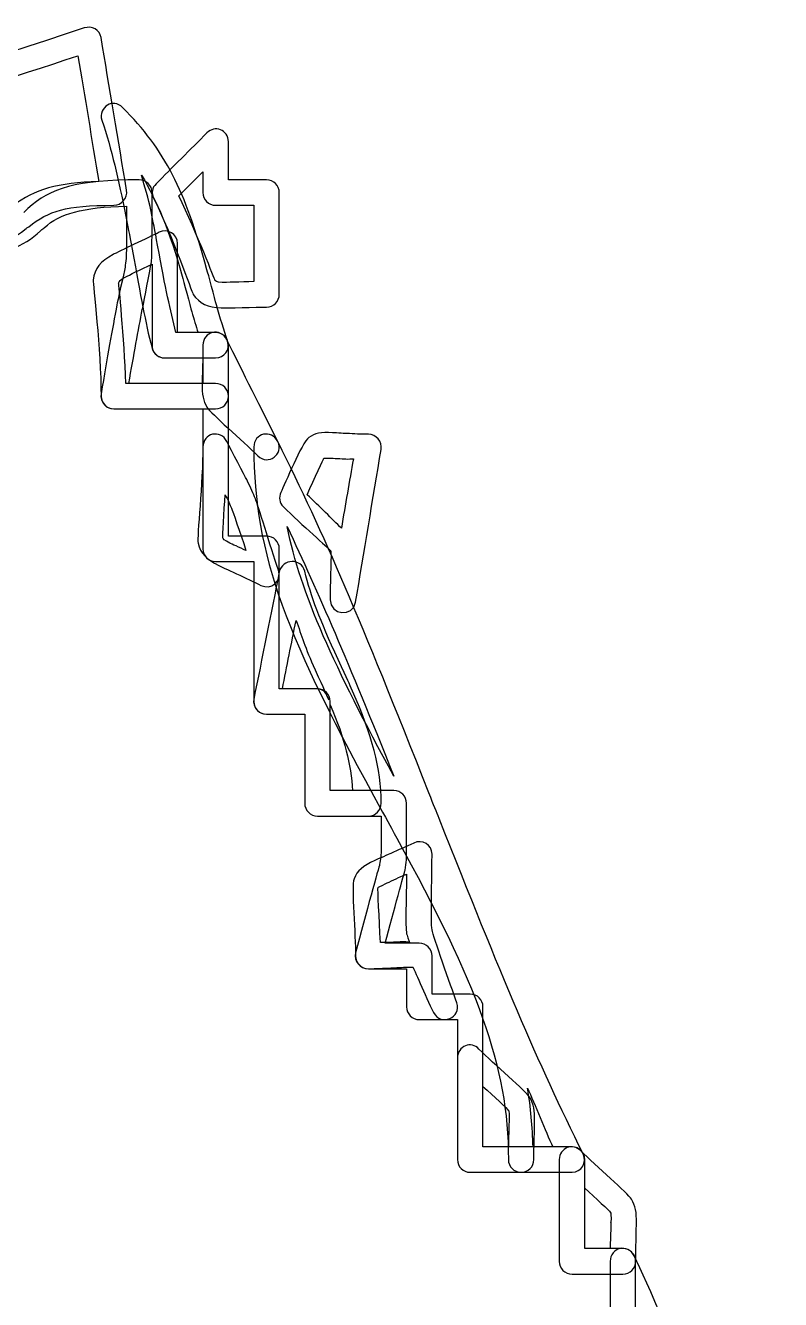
# Model space of a CAD drawing. Extents: x 25 to 279, y 7 to 272.
# Drawn here: x 267.24 to 275.08, y 159.68 to 172.92 of the extents above; entities that cross this region are included whole.
import ezdxf

# ---------------------------------------------------------------- set-up
doc = ezdxf.new("R2010")
doc.units = 0
doc.layers.get('0').update_dxf_attribs({"linetype": 'CONTINUOUS'})

msp = doc.modelspace()

# ---------------------------------------------------------------- linework, layer by layer
at = {"color": 7}
for points in [[(267.848292, 172.897006)], [(267.782146, 172.607552)], [(268.089062, 172.095054)], [(269.263813, 171.838673)], [(268.419792, 171.317708)], [(268.443604, 171.36745)], [(269.08125, 171.400258)], [(268.2875, 171.044923)], [(268.626167, 170.772137)], [(268.552083, 170.441408)], [(269.181792, 169.730208)], [(269.181792, 168.671875)], [(269.710958, 168.671875)], [(270.427979, 168.688279)], [(270.338021, 168.423696)], [(269.314083, 168.04349)], [(269.957021, 167.71276)], [(270.007292, 167.348958)], [(270.049625, 166.737242)], [(270.404167, 165.860677)], [(271.272, 164.422137)], [(271.197917, 164.09961)], [(271.809104, 162.313673)], [(271.991667, 161.891927)], [(272.454687, 161.875258)], [(272.867437, 161.25534)], [(273.05, 160.833594)], [(273.415125, 160.205208)]]:
    msp.add_lwpolyline(points, close=True, dxfattribs=at)
for points in [[(267.848292, 172.897006), (265.713104, 172.184748), (264.127721, 171.708233), (262.565885, 171.317708)], [(268.022917, 172.797787), (268.009688, 172.877956), (267.927667, 172.922671), (267.848292, 172.897006)], [(268.2875, 171.210287), (268.205479, 171.706381), (268.104938, 172.301694), (268.022917, 172.797787)], [(264.2362, 171.53255), (265.326813, 171.841054), (266.369271, 172.137917), (267.782146, 172.607552)], [(267.782146, 172.607552), (267.853583, 172.186335), (267.927667, 171.722521), (267.999104, 171.301304)], [(268.089063, 172.095054), (268.041438, 172.065156), (268.009688, 172.004037), (268.030854, 171.937892)], [(268.245167, 172.070183), (268.197542, 172.119396), (268.136687, 172.124687), (268.089062, 172.095054)], [(269.123583, 170.383465), (268.89075, 171.213992), (268.694958, 171.621185), (268.245167, 172.070183)], [(268.030854, 171.937892), (268.134042, 171.632827), (268.202833, 171.329085), (268.279562, 170.937237)], [(269.263813, 171.838673), (269.216188, 171.857723), (269.163271, 171.84714), (269.123583, 171.8056)], [(269.345833, 171.714583), (269.345833, 171.773585), (269.308792, 171.819623), (269.263813, 171.838673)], [(269.123583, 171.8056), (268.956896, 171.640235), (268.758458, 171.441798), (268.594417, 171.276433)], [(269.345833, 171.317708), (269.345833, 171.451058), (269.345833, 171.590494), (269.345833, 171.714583)], [(267.999104, 171.301304), (267.570479, 171.2849), (267.335, 171.223252), (267.104813, 171.044923)], [(268.419792, 171.317708), (267.771563, 171.317708), (267.49375, 171.231719), (267.260917, 171.020052)], [(268.552083, 171.185417), (268.552083, 171.258442), (268.493875, 171.317708), (268.419792, 171.317708)], [(268.443604, 171.36745), (268.602354, 171.096781), (268.734646, 170.788542), (268.866938, 170.317319)], [(268.544146, 170.986979), (268.515042, 171.135146), (268.475354, 171.238862), (268.443604, 171.36745)], [(268.832542, 171.152344), (268.914562, 171.232777), (268.996583, 171.315327), (269.08125, 171.400258)], [(269.08125, 171.400258), (269.08125, 171.326704), (269.08125, 171.252621), (269.08125, 171.185417)], [(269.742708, 171.317708), (269.618354, 171.317708), (269.478125, 171.317708), (269.345833, 171.317708)], [(269.875, 171.185417), (269.875, 171.258442), (269.816792, 171.317708), (269.742708, 171.317708)], [(268.155208, 171.053125), (268.237229, 171.053125), (268.300729, 171.12959), (268.2875, 171.210287)], [(268.528271, 170.366796), (268.554729, 170.525017), (268.552083, 170.377379), (268.552083, 171.185417)], [(268.594417, 171.276433), (268.552083, 171.236217), (268.544146, 171.178538), (268.567958, 171.127473)], [(269.205604, 170.275779), (269.20825, 170.270488), (269.01775, 170.758379), (268.832542, 171.152344)], [(269.08125, 171.185417), (269.08125, 171.112392), (269.139458, 171.053125), (269.213542, 171.053125)], [(269.875, 170.127083), (269.875, 170.457812), (269.875, 170.854688), (269.875, 171.185417)], [(267.260917, 171.020052), (267.250333, 171.009469), (267.242396, 170.998092), (267.221229, 170.978777)], [(267.2715, 170.829817), (267.483167, 170.99624), (267.647208, 171.053125), (268.155208, 171.053125)], [(267.435542, 170.821615), (267.594292, 170.967135), (267.824479, 171.032223), (268.2875, 171.044923)], [(268.2875, 171.044923), (268.2875, 170.647519), (268.290146, 170.519196), (268.271625, 170.408071)], [(268.567958, 171.127473), (268.761104, 170.74171), (268.964833, 170.152748), (268.980708, 170.127083)], [(269.213542, 171.053125), (269.337896, 171.053125), (269.478125, 171.053125), (269.610417, 171.053125)], [(269.610417, 171.053125), (269.610417, 170.794098), (269.610417, 170.518402), (269.610417, 170.259375)], [(268.279562, 170.937237), (268.298083, 170.839606), (268.316604, 170.753881), (268.345708, 170.598306)], [(268.610292, 170.639846), (268.581187, 170.796215), (268.562667, 170.888025), (268.544146, 170.986979)], [(266.038542, 170.523958), (266.707938, 170.523958), (266.972521, 170.601481), (267.245042, 170.813412)], [(266.657667, 170.53216), (267.020146, 170.544067), (267.208, 170.614446), (267.393208, 170.788542)], [(267.245042, 170.813412), (267.255625, 170.822144), (267.258271, 170.82135), (267.2715, 170.829817)], [(267.393208, 170.788542), (267.414375, 170.808121), (267.424958, 170.812354), (267.435542, 170.821615)], [(268.626167, 170.772137), (268.522979, 170.720015), (268.200187, 170.570525), (268.147271, 170.540363)], [(268.816667, 170.65625), (268.816667, 170.754675), (268.713479, 170.816058), (268.626167, 170.772137)], [(268.800792, 169.730208), (268.739937, 169.978917), (268.694958, 170.166506), (268.610292, 170.639846)], [(268.816667, 169.730208), (268.816667, 170.032362), (268.816667, 170.366796), (268.816667, 170.65625)], [(268.147271, 170.540363), (268.017625, 170.46866), (267.954125, 170.397752), (267.940896, 170.275779)], [(268.345708, 170.598306), (268.440958, 170.068346), (268.478, 169.861706), (268.552083, 169.564844)], [(268.271625, 170.408071), (268.261042, 170.352508), (268.189604, 170.032098), (268.186958, 170.019662)], [(268.279562, 170.309117), (268.306021, 170.323404), (268.435667, 170.38611), (268.552083, 170.441408)], [(268.451542, 169.969921), (268.454187, 169.977329), (268.517688, 170.306471), (268.528271, 170.366796)], [(268.552083, 170.441408), (268.552083, 170.160685), (268.552083, 169.861442), (268.552083, 169.597917)], [(269.221479, 170.019662), (269.205604, 170.07496), (269.134167, 170.344571), (269.123583, 170.383465)], [(267.940896, 170.275779), (267.935604, 170.244294), (268.022917, 169.552673), (268.022917, 169.06875)], [(268.205479, 170.242971), (268.208125, 170.266783), (268.218708, 170.274985), (268.279562, 170.309117)], [(268.279562, 169.201042), (268.263688, 169.677821), (268.205479, 170.247998), (268.205479, 170.242971)], [(268.866938, 170.317319), (268.877521, 170.27869), (268.948958, 170.001142), (268.964833, 169.94505)], [(269.279688, 170.251173), (269.221479, 170.253819), (269.213542, 170.262285), (269.205604, 170.275779)], [(269.610417, 170.259375), (269.478125, 170.257258), (269.311438, 170.249585), (269.279688, 170.251173)], [(268.980708, 170.127083), (269.044208, 170.030775), (269.134167, 169.99241), (269.27175, 169.98659)], [(269.742708, 169.994792), (269.816792, 169.994792), (269.875, 170.054058), (269.875, 170.127083)], [(268.186958, 170.019662), (268.139333, 169.764604), (268.086417, 169.476737), (268.022917, 169.093621)], [(268.311312, 169.201042), (268.361583, 169.492613), (268.411854, 169.760106), (268.451542, 169.969921)], [(269.337896, 169.639192), (269.298208, 169.75746), (269.261167, 169.879169), (269.221479, 170.019662)], [(269.27175, 169.98659), (269.327313, 169.983944), (269.639521, 169.994792), (269.742708, 169.994792)], [(268.964833, 169.94505), (268.988646, 169.86594), (269.009813, 169.800588), (269.030979, 169.730208)], [(269.030979, 169.730208), (268.951604, 169.730208), (268.877521, 169.730208), (268.800792, 169.730208)], [(269.213542, 169.730208), (269.089187, 169.730208), (268.948958, 169.730208), (268.816667, 169.730208)], [(269.181792, 169.730208), (269.126229, 169.717244), (269.08125, 169.667767), (269.08125, 169.597917)], [(269.329958, 169.65586), (269.298208, 169.718302), (269.234708, 169.743173), (269.181792, 169.730208)], [(269.345833, 169.597917), (269.345833, 169.670942), (269.287625, 169.730208), (269.213542, 169.730208)], [(268.552083, 169.597917), (268.552083, 169.524892), (268.610292, 169.465625), (268.684375, 169.465625)], [(268.552083, 169.564844), (268.567958, 169.505842), (268.623521, 169.465625), (268.684375, 169.465625)], [(269.08125, 169.597917), (269.08125, 169.514308), (269.073312, 169.231469), (269.073312, 169.201042)], [(269.213542, 169.465625), (269.3035, 169.465625), (269.367, 169.553467), (269.337896, 169.639192)], [(269.859125, 168.597527), (269.692438, 168.928256), (269.494, 169.325131), (269.329958, 169.65586)], [(269.345833, 169.06875), (269.345833, 169.234115), (269.345833, 169.432552), (269.345833, 169.597917)], [(268.684375, 169.465625), (268.851063, 169.465625), (269.046854, 169.465625), (269.213542, 169.465625)], [(268.684375, 169.465625), (268.808729, 169.465625), (268.948958, 169.465625), (269.08125, 169.465625)], [(269.08125, 169.465625), (269.08125, 169.376725), (269.08125, 169.289942), (269.08125, 169.201042)], [(269.08125, 169.201042), (268.819313, 169.201042), (268.5415, 169.201042), (268.279562, 169.201042)], [(269.213542, 169.201042), (268.933083, 169.201042), (268.607646, 169.201042), (268.311312, 169.201042)], [(269.073312, 169.201042), (269.070667, 169.087271), (269.083896, 169.019802), (269.123583, 168.952862)], [(269.345833, 169.06875), (269.345833, 169.141775), (269.287625, 169.201042), (269.213542, 169.201042)], [(268.022917, 169.093621), (268.009688, 169.012923), (268.073188, 168.936458), (268.155208, 168.936458)], [(268.022917, 169.06875), (268.022917, 168.995725), (268.081125, 168.936458), (268.155208, 168.936458)], [(269.213542, 168.936458), (269.287625, 168.936458), (269.345833, 168.995725), (269.345833, 169.06875)], [(269.345833, 167.613542), (269.345833, 168.082119), (269.345833, 168.613931), (269.345833, 169.06875)], [(268.155208, 168.936458), (268.485937, 168.936458), (268.882812, 168.936458), (269.213542, 168.936458)], [(268.155208, 168.936458), (268.443604, 168.936458), (268.779625, 168.936458), (269.08125, 168.936458)], [(269.08125, 168.936458), (269.08125, 168.467881), (269.08125, 167.936069), (269.08125, 167.48125)], [(269.123583, 168.952862), (269.160625, 168.890156), (269.496646, 168.603612), (269.65275, 168.448567)], [(269.181792, 168.671875), (269.126229, 168.65891), (269.08125, 168.609433), (269.08125, 168.539583)], [(269.329958, 168.597527), (269.298208, 168.659969), (269.234708, 168.68484), (269.181792, 168.671875)], [(269.710958, 168.671875), (269.655396, 168.65891), (269.610417, 168.609433), (269.610417, 168.539583)], [(269.859125, 168.597527), (269.827375, 168.659969), (269.763875, 168.68484), (269.710958, 168.671875)], [(270.181917, 168.638802), (270.107833, 168.585885), (269.933208, 168.149058), (269.890875, 168.06836)], [(270.427979, 168.688279), (270.306271, 168.694365), (270.242771, 168.684046), (270.181917, 168.638802)], [(270.578792, 168.680077), (270.539104, 168.681929), (270.441208, 168.68775), (270.427979, 168.688279)], [(270.801042, 168.671875), (270.721667, 168.671875), (270.650229, 168.676637), (270.578792, 168.680077)], [(270.933333, 168.514713), (270.946562, 168.59541), (270.883062, 168.671875), (270.801042, 168.671875)], [(269.08125, 168.539583), (269.08125, 168.179221), (269.01775, 167.603223), (269.030979, 167.539194)], [(269.536333, 168.200652), (269.520458, 168.229756), (269.372292, 168.512596), (269.329958, 168.597527)], [(269.610417, 168.539583), (269.610417, 167.406373), (269.951729, 166.552298), (270.949208, 164.7444)], [(269.65275, 168.448567), (269.758583, 168.342469), (269.925271, 168.463119), (269.859125, 168.597527)], [(271.43075, 164.942837), (270.708437, 166.771108), (270.353896, 167.606133), (269.859125, 168.597527)], [(270.66875, 166.927212), (270.750771, 167.423306), (270.851313, 168.018619), (270.933333, 168.514713)], [(270.163396, 168.04349), (270.240125, 168.209913), (270.335375, 168.422638), (270.338021, 168.423696)], [(270.338021, 168.423696), (270.335375, 168.421315), (270.35125, 168.426871), (270.412104, 168.423696)], [(270.412104, 168.423696), (270.422687, 168.423431), (270.528521, 168.417346), (270.568208, 168.415494)], [(270.644937, 168.415494), (270.60525, 168.182925), (270.560271, 167.943477), (270.520583, 167.696092)], [(270.568208, 168.415494), (270.594667, 168.414435), (270.618479, 168.416288), (270.644937, 168.415494)], [(269.626292, 168.002215), (269.605125, 168.0591), (269.583958, 168.10646), (269.536333, 168.200652)], [(269.287625, 167.597138), (269.287625, 167.603487), (269.298208, 167.873627), (269.314083, 168.04349)], [(269.314083, 168.04349), (269.340542, 167.989515), (269.364354, 167.939508), (269.377583, 167.902996)], [(269.867062, 167.257942), (269.782396, 167.509296), (269.650104, 167.9448), (269.626292, 168.002215)], [(269.890875, 168.06836), (269.867063, 168.017296), (269.875, 167.959617), (269.917333, 167.9194)], [(270.520583, 167.696092), (270.425333, 167.791077), (270.295687, 167.919665), (270.163396, 168.04349)], [(269.377583, 167.902996), (269.390812, 167.873627), (269.467542, 167.648996), (269.528396, 167.464846)], [(269.917333, 167.9194), (270.102542, 167.734456), (270.393583, 167.483631), (270.404167, 167.464846)], [(269.957021, 167.71276), (270.282458, 167.020875), (270.589375, 166.314702), (271.065625, 165.116404)], [(271.065625, 165.116404), (270.454438, 166.243), (270.091958, 167.019288), (269.957021, 167.71276)], [(269.361708, 167.539194), (269.300854, 167.570679), (269.290271, 167.586025), (269.287625, 167.597138)], [(269.742708, 167.613542), (269.618354, 167.613542), (269.478125, 167.613542), (269.345833, 167.613542)], [(269.875, 167.48125), (269.875, 167.554275), (269.816792, 167.613542), (269.742708, 167.613542)], [(269.030979, 167.539194), (269.054792, 167.43389), (269.120938, 167.371713), (269.245292, 167.307683)], [(269.08125, 167.48125), (269.08125, 167.408225), (269.139458, 167.348958), (269.213542, 167.348958)], [(269.528396, 167.464846), (269.467542, 167.492627), (269.372292, 167.534696), (269.361708, 167.539194)], [(269.875, 166.026042), (269.875, 166.494619), (269.875, 167.026431), (269.875, 167.48125)], [(270.404167, 167.464846), (270.412104, 167.451087), (270.41475, 167.425952), (270.412104, 167.35716)], [(269.213542, 167.348958), (269.337896, 167.348958), (269.478125, 167.348958), (269.610417, 167.348958)], [(269.245292, 167.307683), (269.277042, 167.292338), (269.5575, 167.164015), (269.6845, 167.100779)], [(269.610417, 167.348958), (269.610417, 166.880381), (269.610417, 166.348569), (269.610417, 165.89375)], [(270.007292, 167.348958), (269.951729, 167.347635), (269.888229, 167.310594), (269.875, 167.241537)], [(270.139583, 167.24974), (270.123708, 167.318267), (270.062854, 167.350281), (270.007292, 167.348958)], [(270.412104, 167.35716), (270.412104, 167.400552), (270.404167, 167.090725), (270.404167, 166.952083)], [(269.875, 167.241537), (269.792979, 166.827994), (269.692437, 166.3319), (269.610417, 165.918621)], [(269.6845, 167.100779), (269.790333, 167.048127), (269.904104, 167.146288), (269.867062, 167.257942)], [(270.486187, 166.3319), (270.293042, 166.750735), (270.205729, 166.980923), (270.139583, 167.24974)], [(270.404167, 166.952083), (270.404167, 166.789629), (270.642292, 166.76714), (270.66875, 166.927212)], [(269.90675, 166.026042), (269.954375, 166.257552), (269.999354, 166.494883), (270.049625, 166.737242)], [(270.049625, 166.737242), (270.107833, 166.579815), (270.139583, 166.45599), (270.248063, 166.224479)], [(270.637, 166.001171), (270.597312, 166.089806), (270.592021, 166.100654), (270.486187, 166.3319)], [(270.248063, 166.224479), (270.345958, 166.006992), (270.353896, 165.985825), (270.388292, 165.910154)], [(270.271875, 166.026042), (270.147521, 166.026042), (270.007292, 166.026042), (269.875, 166.026042)], [(270.271875, 166.026042), (270.158104, 166.026042), (270.031104, 166.026042), (269.90675, 166.026042)], [(270.388292, 165.910154), (270.375063, 165.970479), (270.335375, 166.026042), (270.271875, 166.026042)], [(270.404167, 165.89375), (270.404167, 165.966775), (270.345958, 166.026042), (270.271875, 166.026042)], [(270.933333, 164.835417), (270.933333, 165.203452), (270.838083, 165.540002), (270.637, 166.001171)], [(269.610417, 165.918621), (269.594542, 165.8366), (269.658042, 165.761458), (269.742708, 165.761458)], [(269.610417, 165.89375), (269.610417, 165.820725), (269.668625, 165.761458), (269.742708, 165.761458)], [(270.404167, 164.967708), (270.404167, 165.269863), (270.404167, 165.604296), (270.404167, 165.89375)], [(270.404167, 165.860677), (270.557625, 165.50349), (270.618479, 165.239435), (270.637, 164.967708)], [(270.404167, 164.967708), (270.404167, 165.259015), (270.404167, 165.578367), (270.404167, 165.860677)], [(269.742708, 165.761458), (269.867063, 165.761458), (270.007292, 165.761458), (270.139583, 165.761458)], [(269.742708, 165.761458), (269.867063, 165.761458), (270.007292, 165.761458), (270.139583, 165.761458)], [(270.139583, 165.761458), (270.139583, 165.459304), (270.139583, 165.124871), (270.139583, 164.835417)], [(270.139583, 165.761458), (270.139583, 165.459304), (270.139583, 165.124871), (270.139583, 164.835417)], [(270.637, 164.967708), (270.557625, 164.967708), (270.480896, 164.967708), (270.404167, 164.967708)], [(271.065625, 164.967708), (270.85925, 164.967708), (270.621125, 164.967708), (270.404167, 164.967708)], [(271.197917, 164.835417), (271.197917, 164.908442), (271.139708, 164.967708), (271.065625, 164.967708)], [(271.536583, 164.678254), (271.510125, 164.748104), (271.481021, 164.810281), (271.43075, 164.942837)], [(270.139583, 164.835417), (270.139583, 164.762392), (270.197792, 164.703125), (270.271875, 164.703125)], [(270.139583, 164.835417), (270.139583, 164.762392), (270.197792, 164.703125), (270.271875, 164.703125)], [(270.801042, 164.703125), (270.875125, 164.703125), (270.933333, 164.762392), (270.933333, 164.835417)], [(271.197917, 164.380598), (271.197917, 164.426106), (271.197917, 164.718206), (271.197917, 164.835417)], [(270.271875, 164.703125), (270.438562, 164.703125), (270.634354, 164.703125), (270.801042, 164.703125)], [(270.271875, 164.703125), (270.47825, 164.703125), (270.716375, 164.703125), (270.933333, 164.703125)], [(270.933333, 164.703125), (270.933333, 164.573479), (270.933333, 164.411025), (270.933333, 164.380598)], [(270.949208, 164.7444), (271.036521, 164.586444), (271.057687, 164.545169), (271.097375, 164.471615)], [(273.034125, 161.189194), (272.555229, 162.147779), (272.187458, 163.030958), (271.536583, 164.678254)], [(271.272, 164.422137), (271.189979, 164.380862), (271.11325, 164.3507), (271.033875, 164.314452)], [(271.097375, 164.471615), (271.928167, 162.959256), (272.25625, 162.113912), (272.25625, 161.13125)], [(271.4625, 164.30625), (271.4625, 164.404675), (271.359312, 164.466058), (271.272, 164.422137)], [(271.033875, 164.314452), (271.020646, 164.309425), (270.896292, 164.253333), (270.867188, 164.240104)], [(270.933333, 164.380598), (270.933333, 164.291169), (270.928042, 164.252804), (270.917458, 164.198829)], [(271.182042, 164.140885), (271.197917, 164.214704), (271.197917, 164.275029), (271.197917, 164.380598)], [(271.4625, 163.520702), (271.449271, 163.591081), (271.4625, 164.192479), (271.4625, 164.30625)], [(270.867188, 164.240104), (270.745479, 164.183483), (270.684625, 164.135065), (270.652875, 164.049869)], [(270.917458, 164.198829), (270.912167, 164.180044), (270.769292, 163.678129), (270.66875, 163.28099)], [(270.975667, 163.380208), (271.062979, 163.718875), (271.17675, 164.116279), (271.182042, 164.140885)], [(270.652875, 164.049869), (270.621125, 163.968906), (270.66875, 163.459583), (270.66875, 163.247917)], [(270.901583, 163.959117), (270.901583, 163.960969), (270.920104, 163.970494), (270.983604, 164.000392)], [(270.983604, 164.000392), (271.010062, 164.012298), (271.126479, 164.068654), (271.139708, 164.07474)], [(271.139708, 164.07474), (271.158229, 164.083471), (271.179396, 164.090879), (271.197917, 164.09961)], [(271.197917, 164.09961), (271.195271, 163.880271), (271.184687, 163.55404), (271.197917, 163.479427)], [(270.925396, 163.38841), (270.914812, 163.638706), (270.896292, 163.948533), (270.901583, 163.959117)], [(271.197917, 163.479427), (271.200562, 163.468844), (271.224375, 163.410106), (271.229667, 163.38841)], [(271.719146, 162.760025), (271.658292, 162.938619), (271.473083, 163.454027), (271.4625, 163.520702)], [(271.023292, 163.38841), (270.991542, 163.386823), (270.957146, 163.389469), (270.925396, 163.38841)], [(271.330208, 163.380208), (271.219083, 163.380208), (271.094729, 163.380208), (270.975667, 163.380208)], [(271.174104, 163.396613), (271.160875, 163.396083), (271.062979, 163.390263), (271.023292, 163.38841)], [(271.229667, 163.38841), (271.2085, 163.388675), (271.200562, 163.3982), (271.174104, 163.396613)], [(271.4625, 163.247917), (271.4625, 163.320942), (271.404292, 163.380208), (271.330208, 163.380208)], [(270.66875, 163.28099), (270.647583, 163.197381), (270.713729, 163.115625), (270.801042, 163.115625)], [(270.66875, 163.247917), (270.66875, 163.174892), (270.726958, 163.115625), (270.801042, 163.115625)], [(271.4625, 162.851042), (271.4625, 162.984392), (271.4625, 163.123827), (271.4625, 163.247917)], [(270.801042, 163.115625), (270.883062, 163.115625), (270.957146, 163.120123), (271.033875, 163.123827)], [(270.801042, 163.115625), (270.925396, 163.115625), (271.065625, 163.115625), (271.197917, 163.115625)], [(271.033875, 163.123827), (271.073562, 163.125679), (271.179396, 163.131765), (271.189979, 163.132029)], [(271.189979, 163.132029), (271.250833, 163.135204), (271.266708, 163.129648), (271.264062, 163.132029)], [(271.197917, 163.115625), (271.197917, 162.982275), (271.197917, 162.84284), (271.197917, 162.71875)], [(271.264062, 163.132029), (271.266708, 163.130706), (271.391062, 162.834373), (271.478375, 162.660806)], [(271.859375, 162.851042), (271.735021, 162.851042), (271.594792, 162.851042), (271.4625, 162.851042)], [(271.991667, 162.71875), (271.991667, 162.791775), (271.933458, 162.851042), (271.859375, 162.851042)], [(271.197917, 162.71875), (271.197917, 162.645725), (271.256125, 162.586458), (271.330208, 162.586458)], [(271.478375, 162.660806), (271.552458, 162.513962), (271.772062, 162.604185), (271.719146, 162.760025)], [(271.991667, 161.263542), (271.991667, 161.732119), (271.991667, 162.263931), (271.991667, 162.71875)], [(271.330208, 162.586458), (271.454563, 162.586458), (271.594792, 162.586458), (271.727083, 162.586458)], [(271.727083, 162.586458), (271.727083, 162.117881), (271.727083, 161.586069), (271.727083, 161.13125)], [(271.809104, 162.313673), (271.764125, 162.294623), (271.727083, 162.248585), (271.727083, 162.189583)], [(271.949333, 162.2806), (271.909646, 162.32214), (271.856729, 162.332723), (271.809104, 162.313673)], [(272.4785, 161.776304), (272.441458, 161.83901), (272.105437, 162.125554), (271.949333, 162.2806)], [(271.727083, 162.189583), (271.727083, 161.858854), (271.727083, 161.461979), (271.727083, 161.13125)], [(271.991667, 161.891927), (272.102792, 161.791915), (272.250958, 161.654067), (272.25625, 161.644012)], [(271.991667, 161.263542), (271.991667, 161.468594), (271.991667, 161.679731), (271.991667, 161.891927)], [(272.454687, 161.875258), (272.534063, 161.705131), (272.63725, 161.431287), (272.719271, 161.263542)], [(272.512896, 161.263542), (272.507604, 161.470446), (272.489083, 161.671794), (272.454687, 161.875258)], [(272.528771, 161.528125), (272.531417, 161.641896), (272.518188, 161.709365), (272.4785, 161.776304)], [(272.25625, 161.644012), (272.264187, 161.630254), (272.266833, 161.605119), (272.264187, 161.536327)], [(272.264187, 161.536327), (272.264187, 161.565696), (272.258896, 161.394246), (272.25625, 161.263542)], [(272.520833, 161.13125), (272.520833, 161.214858), (272.528771, 161.497698), (272.528771, 161.528125)], [(272.25625, 161.263542), (272.166292, 161.263542), (272.081625, 161.263542), (271.991667, 161.263542)], [(272.917708, 161.263542), (272.629313, 161.263542), (272.293292, 161.263542), (271.991667, 161.263542)], [(272.719271, 161.263542), (272.647833, 161.263542), (272.581687, 161.263542), (272.512896, 161.263542)], [(272.867437, 161.25534), (272.822458, 161.23629), (272.785417, 161.190252), (272.785417, 161.13125)], [(273.007667, 161.222267), (272.967979, 161.263806), (272.915063, 161.27439), (272.867437, 161.25534)], [(273.05, 161.13125), (273.05, 161.204275), (272.991792, 161.263542), (272.917708, 161.263542)], [(273.536833, 160.717971), (273.499792, 160.780677), (273.163771, 161.067221), (273.007667, 161.222267)], [(271.727083, 161.13125), (271.727083, 161.058225), (271.785292, 160.998958), (271.859375, 160.998958)], [(271.727083, 161.13125), (271.727083, 161.058225), (271.785292, 160.998958), (271.859375, 160.998958)], [(272.25625, 161.13125), (272.25625, 161.058225), (272.314458, 160.998958), (272.388542, 160.998958)], [(272.388542, 160.998958), (272.462625, 160.998958), (272.520833, 161.058225), (272.520833, 161.13125)], [(272.785417, 161.13125), (272.785417, 160.800521), (272.785417, 160.403646), (272.785417, 160.072917)], [(272.917708, 160.998958), (273.015604, 160.998958), (273.076458, 161.101088), (273.034125, 161.189194)], [(273.05, 160.205208), (273.05, 160.507363), (273.05, 160.841796), (273.05, 161.13125)], [(271.859375, 160.998958), (272.026063, 160.998958), (272.221854, 160.998958), (272.388542, 160.998958)], [(271.859375, 160.998958), (272.147771, 160.998958), (272.483792, 160.998958), (272.785417, 160.998958)], [(272.388542, 160.998958), (272.555229, 160.998958), (272.751021, 160.998958), (272.917708, 160.998958)], [(272.785417, 160.998958), (272.785417, 160.696804), (272.785417, 160.362371), (272.785417, 160.072917)], [(273.05, 160.833594), (273.161125, 160.733581), (273.309292, 160.595733), (273.314583, 160.585679)], [(273.05, 160.205208), (273.05, 160.41026), (273.05, 160.621398), (273.05, 160.833594)], [(273.587104, 160.469792), (273.58975, 160.583562), (273.576521, 160.651031), (273.536833, 160.717971)], [(273.314583, 160.585679), (273.322521, 160.571921), (273.325167, 160.546785), (273.322521, 160.477994)], [(273.322521, 160.477994), (273.322521, 160.507362), (273.317229, 160.335913), (273.314583, 160.205208)], [(273.579167, 160.072917), (273.579167, 160.156525), (273.587104, 160.439365), (273.587104, 160.469792)], [(273.446875, 160.205208), (273.322521, 160.205208), (273.182292, 160.205208), (273.05, 160.205208)], [(273.314583, 160.205208), (273.224625, 160.205208), (273.139958, 160.205208), (273.05, 160.205208)], [(273.415125, 160.205208), (273.359563, 160.192244), (273.314583, 160.142767), (273.314583, 160.072917)], [(273.563292, 160.13086), (273.531542, 160.193302), (273.468042, 160.218173), (273.415125, 160.205208)], [(273.579167, 160.072917), (273.579167, 160.145942), (273.520958, 160.205208), (273.446875, 160.205208)], [(272.785417, 160.072917), (272.785417, 159.999892), (272.843625, 159.940625), (272.917708, 159.940625)], [(272.785417, 160.072917), (272.785417, 159.999892), (272.843625, 159.940625), (272.917708, 159.940625)], [(273.314583, 160.072917), (273.314583, 159.576823), (273.314583, 158.98151), (273.314583, 158.485417)], [(273.446875, 159.940625), (273.520958, 159.940625), (273.579167, 159.999892), (273.579167, 160.072917)], [(275.084646, 156.451565), (274.730104, 157.335008), (273.846396, 159.565446), (273.563292, 160.13086)], [(273.579167, 157.559375), (273.579167, 158.35974), (273.579167, 159.287369), (273.579167, 160.072917)], [(272.917708, 159.940625), (273.042062, 159.940625), (273.182292, 159.940625), (273.314583, 159.940625)], [(272.917708, 159.940625), (273.084396, 159.940625), (273.280187, 159.940625), (273.446875, 159.940625)], [(273.314583, 159.940625), (273.314583, 159.14026), (273.314583, 158.212631), (273.314583, 157.427083)]]:
    msp.add_open_spline(points, degree=3, dxfattribs=at)

doc.saveas('drawing.dxf')
